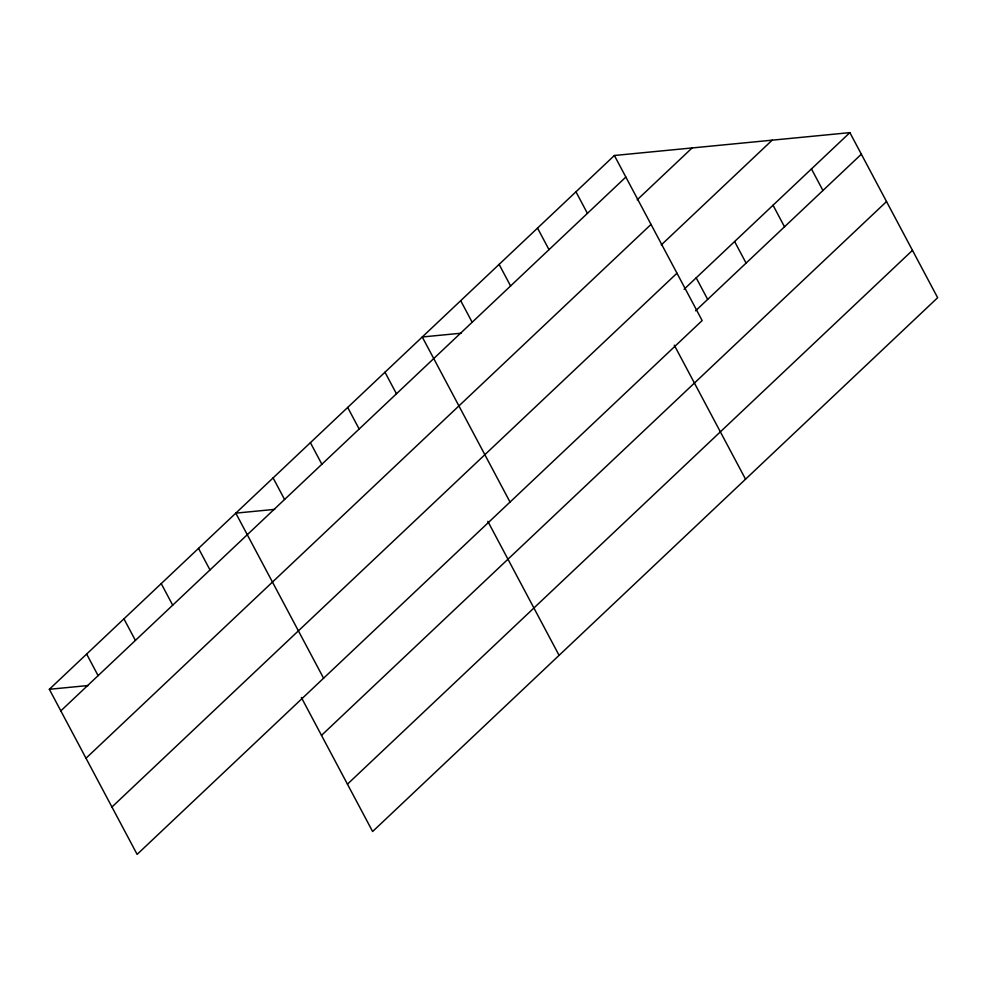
<?xml version="1.0" encoding="UTF-8"?>
<svg xmlns="http://www.w3.org/2000/svg" width="987" height="987" viewBox="0 0 987 987"><rect width="100%" height="100%" fill="white"/><g stroke="black" fill="none" stroke-linecap="round" stroke-linejoin="round"><path stroke-width="1.48" d="M614.383 155.49L702.152 320.565L137.119 854.372L49.35 689.296L614.383 155.49L849.881 132.628L937.65 297.704L372.617 831.51L301.356 697.488M60.824 710.874L625.844 177.068M637.207 199.806L692.097 147.951M86.005 758.226L651.025 224.419M661.29 244.924L772.167 140.179M111.938 807.008L676.971 273.202M684.114 289.24L849.881 132.628M695.588 310.806L861.355 154.206M321.503 735.364L886.536 201.558M347.449 784.159L912.469 250.353M461.126 333.211L422.263 336.986L510.032 502.05M274.67 509.366L235.807 513.141L323.576 678.205M49.35 689.296L88.213 685.521M811.462 168.937L822.936 190.503M773.043 205.234L784.505 226.8M734.612 241.531L746.086 263.11M696.193 277.828L707.667 299.406M674.281 345.179L745.543 479.201M575.952 191.786L587.425 213.365M537.533 228.083L549.006 249.662M499.114 264.393L510.587 285.959M460.695 300.69L472.156 322.255M487.825 521.333L559.086 655.356M384.979 372.222L396.453 393.788M347.683 407.446L359.157 429.024M310.399 442.682L321.861 464.248M273.103 477.905L284.577 499.484M198.523 548.377L209.984 569.943M161.226 583.601L172.7 605.179M123.93 618.837L135.404 640.415M86.646 654.073L98.108 675.639"/></g></svg>
